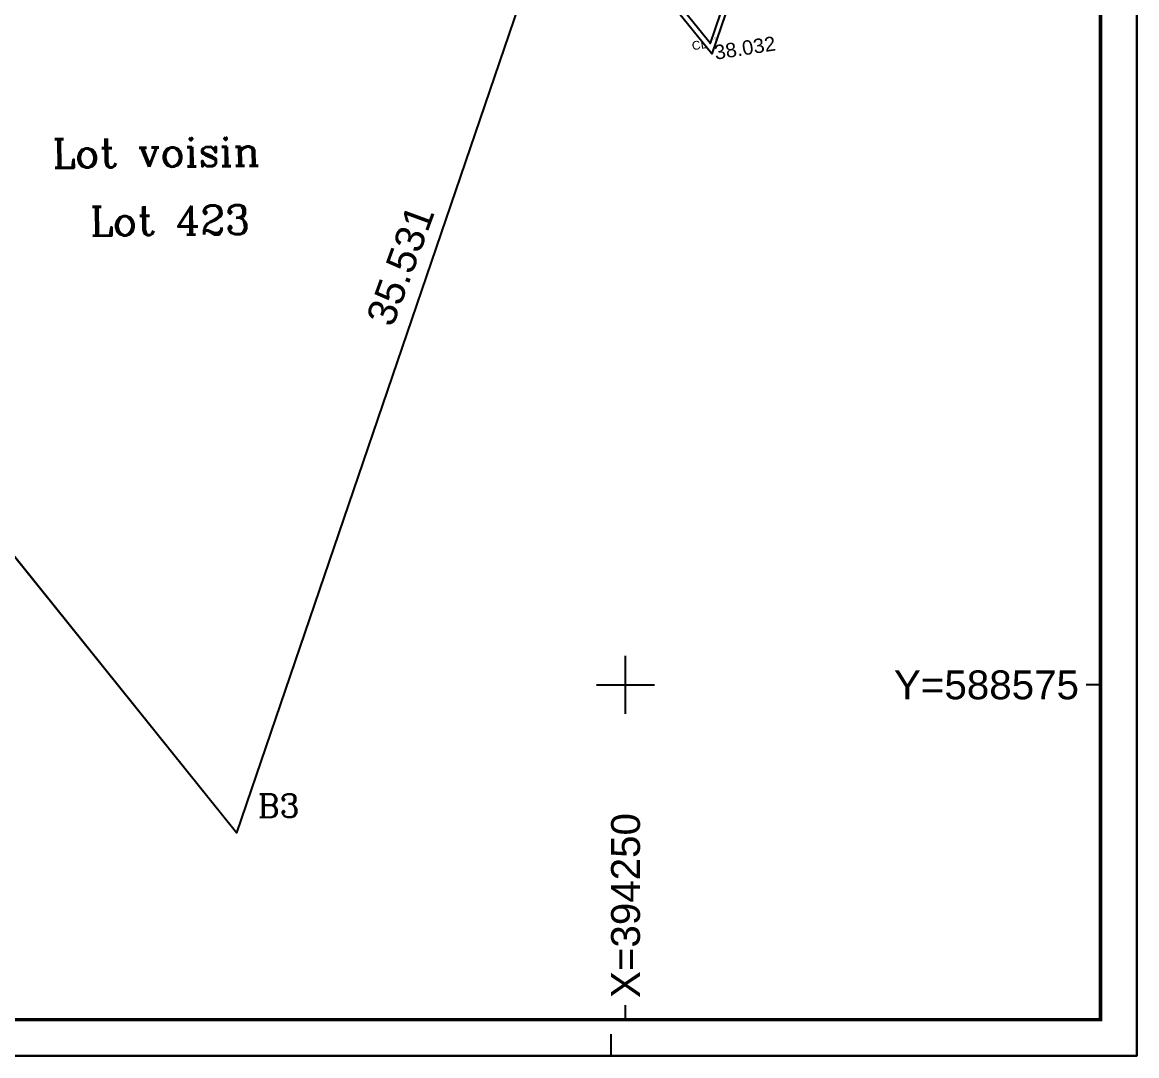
# Model space of a CAD drawing. Header units: metres. Extents: x 394092 to 394268, y 588562 to 588788.
# Drawn here: x 394229.11 to 394267.7, y 588562.15 to 588597.96 of the extents above; entities that cross this region are included whole.
import ezdxf
from ezdxf.enums import TextEntityAlignment as Align

# ---------------------------------------------------------------- set-up
doc = ezdxf.new("R2010")
doc.units = ezdxf.units.M
for name, color, linetype in [('CADRE', 7, 'Continuous'), ('Carroyage(1)', 7, 'Continuous'), ('Carroyage(1)_Croix', 7, 'Continuous'), ('Carroyage(1)_Textes', 7, 'Continuous'), ('CLOTURE', 7, 'Continuous'), ('Cotation Linéaire', 1, 'Continuous'), ('IL', 70, 'Continuous'), ('L', 10, 'Continuous'), ('TopoAlt', 150, 'Continuous'), ('TopoCod', 1, 'Continuous'), ('TOPOJIS', 7, 'Continuous'), ('TopoMat', 3, 'Continuous')]:
    doc.layers.add(name, color=color, linetype=linetype)
doc.styles.add('ROMANC', font='romanc.shx', dxfattribs={"height": 10})
doc.styles.get("Standard").update_dxf_attribs({"font": 'arial.ttf'})

# ---------------------------------------------------------------- blocks, each defined once
blk = doc.blocks.new('TCPOINT')
at = {"color": 0}
blk.add_point((0, 0), dxfattribs=at)
at = {"layer": 'TopoAlt'}
blk.add_attdef('ALT', text='', height=0.5, dxfattribs=at).set_placement((0.1, -0.1), align=Align.TOP_LEFT)
at = {"layer": 'TopoCod'}
blk.add_attdef('COD', text='', height=0.3, dxfattribs=at).set_placement((-0.1, 0), align=Align.MIDDLE_RIGHT)
at = {"layer": 'TopoMat'}
blk.add_attdef('MAT', (0.1, 0.1), '', height=0.3, dxfattribs=at)

msp = doc.modelspace()

# ---------------------------------------------------------------- linework, layer by layer
at = {"color": 0, "ltscale": 0.001}
msp.add_lwpolyline([(394092.0051, 588788.4902), (394267.7032, 588788.4902), (394267.7032, 588562.1496), (394092.0051, 588562.1496)], close=True, dxfattribs=at)
at = {"layer": 'Carroyage(1)', "ltscale": 0.001}
for p, q in [((394266.4532, 588575), (394265.9532, 588575)), ((394250, 588563.3996), (394250, 588563.8996)), ((394249.5051, 588562.1496), (394249.5051, 588562.8996))]:
    msp.add_line(p, q, dxfattribs=at)
msp.add_lwpolyline([(394092.0051, 588562.1496), (394267.7032, 588562.1496), (394267.7032, 588788.4902), (394092.0051, 588788.4902)], close=True, dxfattribs=at)
at = {"layer": 'Carroyage(1)', "ltscale": 0.001, "const_width": 0.125}
msp.add_lwpolyline([(394093.2551, 588636.3996), (394144.5051, 588636.3996), (394144.5051, 588563.3996), (394266.4532, 588563.3996), (394266.4532, 588787.2402), (394093.2551, 588787.2402)], close=True, dxfattribs=at)
msp.add_lwpolyline([(394093.2551, 588636.3996), (394144.5051, 588636.3996), (394144.5051, 588563.3996), (394266.4532, 588563.3996), (394266.4532, 588787.2402), (394093.2551, 588787.2402)], close=True, dxfattribs=at)
at = {"layer": 'Carroyage(1)_Croix', "ltscale": 0.001}
for p, q in [((394250, 588574), (394250, 588576)), ((394249, 588575), (394251, 588575))]:
    msp.add_line(p, q, dxfattribs=at)
at = {"layer": 'CLOTURE', "elevation": 0.6, "flags": 128}
for points in [[(394256.9431, 588608.4671), (394252.9917, 588596.8692), (394241.2506, 588611.3513)], [(394256.7408, 588608.4313), (394252.9263, 588597.2356), (394241.2655, 588611.6187)]]:
    msp.add_lwpolyline(points, dxfattribs=at)
at = {"layer": 'IL'}
msp.add_lwpolyline([(394120.61, 588761.997), (394247.987, 588603.51), (394236.529, 588569.878), (394110.794, 588726.321), (394115.233, 588757.675)], close=True, dxfattribs=at)
at = {"layer": 'L'}
msp.add_lwpolyline([(394239.636, 588613.9), (394247.987, 588603.51), (394236.529, 588569.878), (394216.251, 588595.109)], close=True, dxfattribs=at)

# ---------------------------------------------------------------- block references
at = {"layer": 'TOPOJIS'}
ref = msp.add_blockref('TCPOINT', (394252.9263, 588597.2356, 38.032), dxfattribs=dict(at, rotation=8.918647236070969))
ref.add_attrib('MAT', '173', (394253.0096, 588597.3499, 38.032), dxfattribs={"layer": 'TopoMat', "height": 0.06, "rotation": 8.91865})
ref.add_attrib('ALT', '38.032', dxfattribs={"layer": 'TopoAlt', "height": 0.5, "rotation": 8.91865}).set_placement((394253.0406, 588597.1523, 38.032), align=Align.TOP_LEFT)
ref.add_attrib('COD', 'CL', dxfattribs={"layer": 'TopoCod', "height": 0.3, "rotation": 8.91865}).set_placement((394252.8276, 588597.2201, 38.032), align=Align.MIDDLE_RIGHT)

# ---------------------------------------------------------------- texts
at = {"layer": 'CADRE', "lineweight": 13, "style": 'ROMANC'}
for s, p in [('Lot voisin', (394233.7544, 588593.4492)), ('Lot 423', (394234.2264, 588591.0912))]:
    msp.add_text(s, height=1, rotation=0.63879, dxfattribs=at).set_placement(p, align=Align.MIDDLE_CENTER)
at = {"layer": 'CADRE', "lineweight": 30, "style": 'ROMANC'}
msp.add_text('B3', height=0.8, rotation=0.48314, dxfattribs=at).set_placement((394237.9865, 588570.8132), align=Align.MIDDLE_CENTER)
at = {"layer": 'Carroyage(1)_Textes', "ltscale": 0.001}
msp.add_text('Y=588575', height=1, dxfattribs=at).set_placement((394259.2952, 588574.5))
msp.add_text('X=394250', height=1, rotation=90, dxfattribs=at).set_placement((394250.5, 588564.1496))
at = {"layer": 'Cotation Linéaire', "color": 0}
msp.add_text('35.531', height=1, rotation=69.89616, dxfattribs=at).set_placement((394241.73, 588589.7089), align=Align.TOP_CENTER)

doc.saveas('drawing.dxf')
